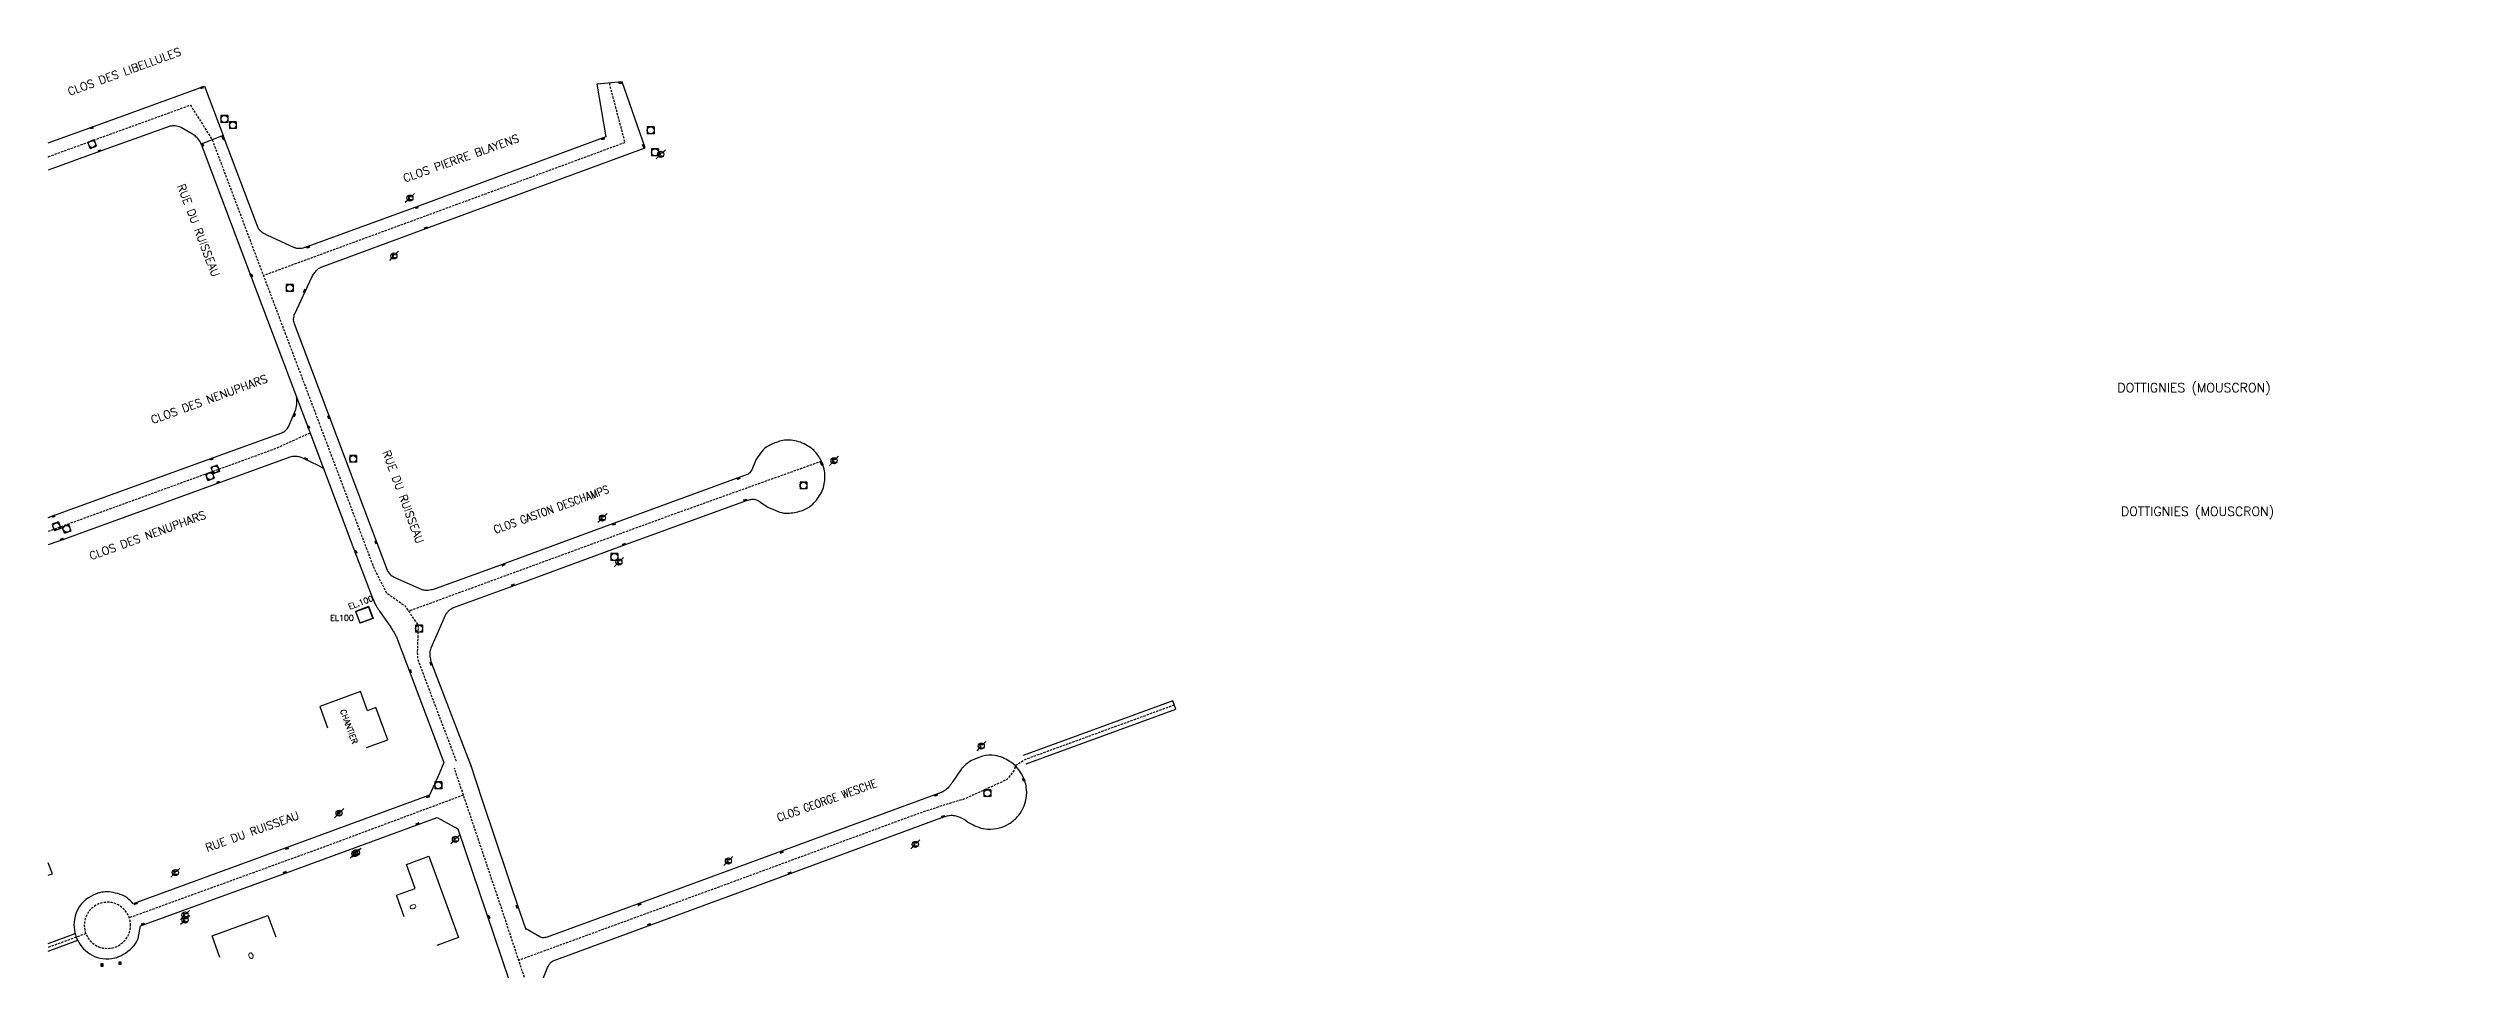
# Model space of a CAD drawing. Header units: millimetres. Extents: x 75999 to 76986, y 158000 to 158837.
# Drawn here: x 76000 to 76528, y 158636 to 158837 of the extents above; entities that cross this region are included whole.
import ezdxf
from ezdxf.enums import TextEntityAlignment as Align

# ---------------------------------------------------------------- set-up
doc = ezdxf.new("R2010")
doc.units = ezdxf.units.MM
doc.linetypes.add('DASHED', pattern=[0.75, 0.5, -0.25])
doc.layers.get('0').update_dxf_attribs({"linetype": 'CONTINUOUS'})
for name, color, linetype in [('W0001', 6, 'DASHED'), ('W0008', 7, 'CONTINUOUS'), ('W0100', 7, 'CONTINUOUS'), ('W0330', 7, 'CONTINUOUS'), ('W0400', 7, 'CONTINUOUS'), ('W0420', 7, 'CONTINUOUS'), ('W0471', 7, 'CONTINUOUS'), ('W0980', 7, 'CONTINUOUS'), ('W0984', 7, 'CONTINUOUS'), ('W0989', 7, 'CONTINUOUS'), ('W0991', 7, 'CONTINUOUS')]:
    doc.layers.add(name, color=color, linetype=linetype)
doc.styles.get("Standard").update_dxf_attribs({"font": 'romans.shx', "width": 0.85})

# ---------------------------------------------------------------- blocks, each defined once
blk = doc.blocks.new('T400')
for p, q in [((-0.15, 0.3), (0.15, 0.3)), ((-0.15, -0.25), (-0.15, 0.3)), ((-0.15, 0.15), (0.15, 0.15)), ((-0.15, 0), (0.15, 0)), ((0.15, 0.3), (0.15, -0.25)), ((-0.15, -0.15), (0.15, -0.15)), ((-0.15, -0.25), (-0.15, -0.3)), ((-0.15, -0.3), (0.15, -0.3)), ((0.15, -0.3), (0.15, -0.25))]:
    blk.add_line(p, q)
blk = doc.blocks.new('T420')
for p, q in [((0.75, 0.75), (-0.75, 0.75)), ((-0.75, 0.75), (-0.75, -0.75)), ((0.75, 0.75), (0.75, -0.75)), ((0.75, -0.75), (-0.75, -0.75))]:
    blk.add_line(p, q)
blk.add_ellipse((0, 0), major_axis=(-0.53, 0.53), ratio=1, start_param=3.926991, end_param=10.210176)
blk = doc.blocks.new('T471')
for p, q in [((-0.333334, 0.333334), (-0.333334, -0.333334)), ((-0.333334, 0.333334), (0.333334, 0.333334)), ((-0.333334, 0), (0, 0)), ((0.500001, 0.500001), (1.000002, 1.000002)), ((-0.500001, -0.500001), (-1.000002, -1.000002)), ((-0.333334, -0.333334), (0.333334, -0.333334))]:
    blk.add_line(p, q)
blk.add_ellipse((0, 0), major_axis=(0.471405, 0.471405), ratio=1, start_param=5.4977871438, end_param=11.780972451)
blk = doc.blocks.new('t330o')
at = {"color": 0, "linetype": 'Continuous'}
for p, q in [((0.25, -0.25), (-0.25, 0.25)), ((-0.25, -0.25), (0.25, 0.25)), ((-0.25, 0.25), (-0.25, -0.25)), ((0.25, 0.25), (-0.25, 0.25)), ((0.25, -0.25), (0.25, 0.25)), ((-0.25, -0.25), (0.25, -0.25)), ((-0.25, -0.25), (-0.25, -0.25))]:
    blk.add_line(p, q, dxfattribs=at)

msp = doc.modelspace()

# ---------------------------------------------------------------- linework, layer by layer
at = {"layer": 'W0001', "flags": 128}
for points in [[(76122.69, 158829.9), (76122.7, 158829.68), (76126.08, 158816.86), (76103.4, 158808.49), (76047.04, 158787.77)], [(76000, 158813.79), (76031.06, 158825.08), (76035.84, 158817.47)], [(76035.84, 158817.47), (76036.47, 158815.8), (76042.76, 158799.1), (76055.04, 158766.57), (76071.09, 158724.07), (76071.24, 158723.69), (76073.92, 158718.43), (76078.03, 158715.5), (76080.88, 158711.23), (76080.69, 158705.58), (76080.72, 158703.98), (76083.75, 158695.95), (76089.27, 158681.35)], [(76057.24, 158753.32), (76049.4, 158749.8), (76000, 158731.82)], [(76169.08, 158747.15), (76136.79, 158735.58), (76078.8, 158714.35)], [(76246.25, 158693.82), (76223.3, 158685.43), (76213.54, 158681.87), (76211.51, 158680.51), (76211.25, 158679.58), (76209.65, 158677.54), (76203.82, 158674.85), (76200.11, 158673.18), (76197.3, 158672.4), (76190.2, 158670.06), (76148.49, 158654.68), (76102.88, 158637.99)], [(76528.44, 158169.5), (76523.89, 158189.99), (76523.26, 158195.02), (76522.3, 158199.46), (76521.45, 158202.2), (76520.42, 158205.21), (76519.16, 158208.08), (76517.81, 158210.69), (76515.97, 158213.38), (76513.27, 158216.53), (76506.66, 158222.95), (76493.11, 158235.84), (76484.21, 158244.65), (76472.57, 158255.47), (76457.85, 158268.76), (76444.45, 158280.8), (76439.51, 158284.89), (76436.05, 158287.4), (76431.82, 158289.47), (76428.05, 158290.91), (76424.41, 158292.08), (76420.14, 158292.84), (76416.23, 158293.33), (76412.9, 158293.65), (76409.84, 158293.69), (76405.93, 158293.29), (76402.07, 158292.66), (76396.67, 158291.22), (76388.61, 158288.9), (76380.64, 158286.43), (76371.46, 158283.59), (76363.81, 158281.5), (76356.03, 158279.59), (76349.09, 158278.14), (76342.56, 158276.89), (76335.48, 158275.72), (76327.75, 158274.65), (76322.55, 158274.09), (76318.54, 158273.99), (76314.81, 158274.37), (76310.85, 158275.16), (76307.36, 158276.51), (76303.68, 158278.79), (76300.32, 158281.82), (76297.57, 158284.89), (76295.15, 158288.43), (76292.82, 158292.02), (76290.21, 158296.95), (76282.59, 158311.01), (76274.21, 158327.35), (76261.8, 158351.28), (76251.35, 158371.95), (76249.25, 158375.96), (76247.3, 158379.5), (76245.15, 158382.62), (76242.59, 158386.21), (76239.75, 158389.74), (76236.76, 158393.01), (76222.85, 158406.08), (76223.71, 158410.22), (76224.72, 158414.27), (76229.19, 158424.11), (76235.25, 158438.15), (76237.86, 158444.82), (76236.01, 158450.04), (76232.69, 158454.96), (76227.26, 158462.45), (76215.68, 158478.79), (76193.57, 158509.78), (76175.93, 158534.62), (76173.11, 158537.44), (76170.83, 158540.13), (76166.92, 158545.6), (76133.83, 158591.92), (76104.56, 158632.94), (76098.5, 158651.21), (76088.8, 158680.02)], [(76090.78, 158674.13), (76059.82, 158662.6), (76017.69, 158647.28)], [(76008.2, 158643.82), (76000, 158640.81)]]:
    msp.add_lwpolyline(points, dxfattribs=at)
msp.add_lwpolyline([(76017.97, 158645.64), (76017.94, 158646.14), (76017.87, 158646.63), (76017.75, 158647.11), (76017.58, 158647.57), (76017.37, 158648.02), (76017.12, 158648.45), (76016.82, 158648.85), (76016.49, 158649.21), (76016.12, 158649.55), (76015.72, 158649.84), (76015.3, 158650.1), (76014.85, 158650.31), (76014.38, 158650.48), (76013.9, 158650.6), (76013.41, 158650.67), (76012.91, 158650.7), (76012.42, 158650.67), (76011.93, 158650.6), (76011.45, 158650.48), (76010.98, 158650.31), (76010.53, 158650.1), (76010.11, 158649.84), (76009.71, 158649.55), (76009.34, 158649.21), (76009.01, 158648.85), (76008.71, 158648.45), (76008.46, 158648.02), (76008.24, 158647.57), (76008.08, 158647.11), (76007.96, 158646.63), (76007.88, 158646.14), (76007.86, 158645.64), (76007.88, 158645.14), (76007.96, 158644.65), (76008.08, 158644.17), (76008.24, 158643.71), (76008.46, 158643.26), (76008.71, 158642.83), (76009.01, 158642.43), (76009.34, 158642.07), (76009.71, 158641.73), (76010.11, 158641.44), (76010.53, 158641.18), (76010.98, 158640.97), (76011.45, 158640.8), (76011.93, 158640.68), (76012.42, 158640.61), (76012.91, 158640.59), (76013.41, 158640.61), (76013.9, 158640.68), (76014.38, 158640.8), (76014.85, 158640.97), (76015.3, 158641.18), (76015.72, 158641.44), (76016.12, 158641.73), (76016.49, 158642.07), (76016.82, 158642.43), (76017.12, 158642.83), (76017.37, 158643.26), (76017.58, 158643.71), (76017.75, 158644.17), (76017.87, 158644.65), (76017.94, 158645.14), (76017.97, 158645.64)], close=True, dxfattribs=at)
at = {"layer": 'W0008', "flags": 128}
for points in [[(76000, 158816.79), (76009.05, 158820.1), (76034.16, 158829.25), (76038.27, 158818.39)], [(76213.87, 158680.94), (76246.59, 158692.91), (76245.9, 158694.74), (76213.22, 158682.8)], [(76092.15, 158681.29), (76094.92, 158672.83), (76103.1, 158648.54), (76104.4, 158644.72)], [(76085.45, 158678.75), (76083.38, 158674.09), (76052.63, 158662.81), (76021.32, 158651.35), (76018.52, 158650.38), (76018.24, 158650.71), (76017.94, 158651.03), (76017.62, 158651.32), (76017.29, 158651.6), (76017.04, 158651.79), (76016.77, 158651.96), (76016.5, 158652.1), (76016.21, 158652.23), (76015.71, 158652.42), (76015.21, 158652.58), (76014.7, 158652.71), (76014.18, 158652.83), (76013.75, 158652.9), (76013.31, 158652.94), (76012.86, 158652.96), (76012.42, 158652.96), (76012.01, 158652.93), (76011.61, 158652.86), (76011.21, 158652.77), (76010.82, 158652.65), (76010.3, 158652.45), (76009.79, 158652.22), (76009.29, 158651.96), (76008.81, 158651.68), (76008.23, 158651.27), (76007.69, 158650.8), (76007.21, 158650.27), (76006.78, 158649.69), (76006.41, 158649.04), (76006.1, 158648.36), (76005.87, 158647.64), (76005.71, 158646.91), (76005.64, 158646.35), (76005.61, 158645.78), (76005.63, 158645.21), (76005.69, 158644.64), (76005.79, 158644.09), (76005.94, 158643.54), (76006.12, 158643.01), (76006.35, 158642.49), (76006.64, 158641.96), (76006.96, 158641.45), (76007.32, 158640.97), (76007.72, 158640.51), (76008.14, 158640.11), (76008.59, 158639.74), (76009.07, 158639.41), (76009.57, 158639.11), (76010.13, 158638.85), (76010.72, 158638.63), (76011.33, 158638.47), (76011.95, 158638.37), (76012.59, 158638.32), (76013.24, 158638.32), (76013.88, 158638.39), (76014.51, 158638.51), (76014.98, 158638.64), (76015.44, 158638.8), (76015.88, 158639), (76016.3, 158639.24), (76016.85, 158639.58), (76017.37, 158639.96), (76017.87, 158640.37), (76018.35, 158640.8), (76018.75, 158641.23), (76019.1, 158641.7), (76019.39, 158642.2), (76019.64, 158642.73), (76020.19, 158645.51), (76052.42, 158657.28), (76085.01, 158669.22), (76089.57, 158666.77), (76095.78, 158648.46), (76100.8, 158633.55)], [(76000, 158641.68), (76005.85, 158643.83)], [(76000, 158640.01), (76006.42, 158642.36)]]:
    msp.add_lwpolyline(points, dxfattribs=at)
for points in [[(76092.44, 158680.41), (76092.15, 158681.29), (76083.96, 158702.69, -0.019057), (76083.76, 158703.25, -0.033116), (76083.67, 158703.58, -0.017431), (76083.5, 158704.67, -0.044513), (76083.49, 158705.11, -0.036942), (76083.58, 158705.83, -0.051537), (76083.74, 158706.34), (76086.88, 158713.49, -0.058841), (76087.19, 158714.03, -0.051739), (76087.68, 158714.56, -0.046571), (76088.31, 158715.01, -0.045662), (76089.02, 158715.34), (76104.25, 158720.86), (76127.64, 158729.44), (76152.1, 158738.38, -0.013489), (76152.29, 158738.44, -0.003273), (76153.1, 158738.68, -0.035604), (76153.82, 158738.84, -0.050228), (76154.35, 158738.86, -0.075845), (76154.88, 158738.74, -0.063251), (76155.44, 158738.44), (76156.58, 158737.64, 0.044307), (76157.67, 158737, 0.022505), (76159.96, 158736.05, 0.100971), (76161.7, 158735.8, 0.058883), (76164.64, 158736.31, 0.10629), (76166.87, 158737.53, 0.084878), (76168.88, 158739.98, 0.108137), (76169.82, 158742.97, 0.102559), (76169.44, 158746.25, 0.086626), (76168.07, 158748.8, 0.09317), (76166.04, 158750.57, 0.094635), (76162.82, 158751.73, 0.112658), (76159.94, 158751.53, 0.054232), (76157.27, 158750.39, 0.101462), (76156.08, 158749.37, 0.021892), (76154.88, 158747.66, 0.051282), (76154.48, 158746.86), (76154.02, 158745.64, -0.036076), (76153.84, 158745.26, -0.030087), (76153.57, 158744.84, -0.06828), (76153.21, 158744.46, -0.079779), (76152.82, 158744.24), (76124.17, 158733.74), (76097.25, 158723.87), (76084.6, 158719.28, -0.022517), (76083.72, 158719.01, -0.030776), (76083.05, 158718.88, -0.077008), (76082.39, 158718.89, -0.060105), (76081.58, 158719.13), (76075.97, 158721.59), (76075.08, 158722.09), (76074.2, 158723.24), (76070.65, 158732.54), (76053.81, 158777.25, -0.054196), (76053.68, 158777.75, -0.04659), (76053.65, 158778.35, -0.044791), (76053.73, 158778.93, -0.05352), (76053.88, 158779.4), (76057.64, 158787.46, -0.039908), (76057.87, 158787.88, -0.020991), (76058.41, 158788.6, -0.050997), (76059.12, 158789.32, -0.084067), (76059.65, 158789.62), (76083.39, 158798.36), (76130.51, 158815.72), (76125.46, 158830.13), (76119.92, 158829.68), (76121.93, 158818.1), (76080.98, 158802.97), (76056.77, 158794.14, -0.006252), (76056.36, 158793.99, -0.004103), (76055.73, 158793.79, -0.054322), (76055.2, 158793.68, -0.051537), (76054.62, 158793.69, -0.030447), (76054.14, 158793.77, -0.048804), (76053.85, 158793.87), (76047.84, 158796.64, -0.024284), (76047.14, 158797, -0.028761), (76046.59, 158797.37, -0.077749), (76046.12, 158797.85, -0.064236), (76045.74, 158798.57), (76038.27, 158818.39), (76033.41, 158816.56), (76044.45, 158787.25), (76056.94, 158754.13), (76066.84, 158727.94), (76070.68, 158717.81, 0.015525), (76071.26, 158716.41, 0.025251), (76071.69, 158715.57, 0.009529), (76072.07, 158714.95, 0.010157), (76072.45, 158714.38), (76074.87, 158710.87, -0.013474), (76075.37, 158710.09, -0.013867), (76075.82, 158709.31, -0.016634), (76076.21, 158708.53, -0.017074), (76076.54, 158707.74), (76079.16, 158700.79), (76086.49, 158681.24), (76085.45, 158678.75)], [(76000, 158734.86), (76005.56, 158736.88), (76034.74, 158747.48), (76051.07, 158753.39, 0.085876), (76051.92, 158753.94, 0.078179), (76052.5, 158754.66), (76054.12, 158758.51, 0.055435), (76054.35, 158759.95, 0.04251), (76054.31, 158761.08)], [(76107.75, 158632.9), (76109.06, 158636.17, -0.033223), (76109.3, 158636.67, -0.028097), (76109.66, 158637.23, -0.059187), (76110.06, 158637.67, -0.088498), (76110.41, 158637.87), (76131.98, 158645.83), (76163.26, 158657.31), (76195.44, 158669.22, -0.005762), (76195.67, 158669.3, -0.001967), (76196.35, 158669.53, -0.073751), (76197.36, 158669.71, -0.068099), (76198.47, 158669.59, -0.030944), (76199.34, 158669.32, -0.042189), (76199.94, 158669.02, -0.003867), (76200.49, 158668.69, -0.018324), (76200.6, 158668.62), (76201.24, 158668.16, 0.044658), (76201.81, 158667.82, 0.015751), (76203.5, 158667.08, 0.090145), (76205.38, 158666.69, 0.06461), (76208.04, 158666.97, 0.080939), (76210.06, 158667.82, 0.07191), (76211.95, 158669.42, 0.059322), (76212.98, 158670.89, 0.053811), (76213.71, 158672.73, 0.095373), (76213.93, 158675.38, 0.084085), (76213.12, 158678.27, 0.072662), (76211.89, 158680.11, 0.070617), (76210.15, 158681.57, 0.094424), (76207.02, 158682.78, 0.118198), (76204.32, 158682.63, 0.036892), (76202.04, 158681.76, 0.06849), (76200.93, 158681.04, 0.011509), (76199.9, 158680.11, 0.055382), (76199.71, 158679.88), (76197.69, 158676.88, -0.019365), (76197.25, 158676.27, -0.022687), (76196.82, 158675.78, -0.038924), (76196.43, 158675.43, -0.027869), (76195.83, 158675.01, -0.009089), (76195.37, 158674.75, -0.038671), (76195.26, 158674.7), (76158.95, 158661.32), (76127.05, 158649.59), (76109.67, 158643.26, -0.025939), (76108.89, 158643.01, -0.038847), (76108.34, 158642.92, -0.077816), (76107.88, 158642.95, -0.079609), (76107.47, 158643.12), (76104.38, 158644.96)]]:
    msp.add_lwpolyline(points, format="xyb", dxfattribs=at)
at = {"layer": 'W0008'}
for points in [[(76033.41, 158816.56, 0.105071), (76032.67, 158817.77, 0.05963), (76031.87, 158818.47), (76029.04, 158820.2, 0.084882), (76027.71, 158820.52, 0.065668), (76026.65, 158820.45), (76010.78, 158814.75), (76000, 158810.82)], [(76060.18, 158745.56), (76059.13, 158746.19), (76055.66, 158747.85, 0.102159), (76054.03, 158748.21, 0.073878), (76052.83, 158748.05), (76003.57, 158730.15), (76000, 158728.85)]]:
    msp.add_lwpolyline(points, format="xyb", dxfattribs=at)
at = {"layer": 'W0100'}
msp.add_lwpolyline([(76067.21, 158714.32), (76068.14, 158711.78), (76070.95, 158712.83), (76070.02, 158715.36), (76067.21, 158714.32)], dxfattribs=at)
at = {"layer": 'W0100', "flags": 128}
msp.add_lwpolyline([(76070.12, 158715.31), (76071.03, 158712.78), (76068.2, 158711.75), (76067.28, 158714.29)], close=True, dxfattribs=at)
for points in [[(76069.55, 158684.52), (76074.24, 158686.25), (76071.65, 158693.27), (76069.8, 158692.59), (76068.27, 158696.77), (76059.37, 158693.53), (76061.08, 158688.84)], [(76077.84, 158647.51), (76076.13, 158652.21), (76080.26, 158653.72), (76078.34, 158658.98), (76083.18, 158660.75), (76089.68, 158642.98), (76084.99, 158641.25)], [(76000, 158656.59), (76000.88, 158656.91), (76000, 158659.32)], [(76037.53, 158638.64), (76035.81, 158643.34), (76048.02, 158647.8), (76049.74, 158643.11)]]:
    msp.add_lwpolyline(points, dxfattribs=at)

# ---------------------------------------------------------------- block references
at = {"layer": 'W0330'}
for p in [(76063.55, 158670.46), (76011.73, 158636.95), (76015.68, 158637.36)]:
    msp.add_blockref('t330o', p, dxfattribs=at)
at = {"layer": 'W0400'}
for p, rotation in [((76033.57, 158828.88), 110.0169956885161), ((76125.16, 158829.96), 94.7157071463287), ((76009.5, 158820.11), 110.0169956885161), ((76011.22, 158815.08), 289.7251132916074), ((76033.7, 158816.36), 203.5845950401592), ((76038.26, 158817.87), 20.51455114712244), ((76121.3, 158817.7), 110.2690154419008), ((76130.19, 158816.17), 19.32200460179075), ((76080.57, 158802.67), 110.0495979487607), ((76082.58, 158798.22), 110.1987234201823), ((76056.82, 158794), 289.8028647869954), ((76044.4, 158787.8), 20.64341082763166), ((76056.04, 158784.39), 155.0493782418009), ((76053.77, 158757.22), 157.0985000512696), ((76061.36, 158756.77), 200.6405960878684), ((76056.9, 158754.67), 20.66727884489868), ((76035.69, 158747.65), 109.8937471093315), ((76056.34, 158747.69), 244.4821528861802), ((76169.13, 158746.64), 21.54047998680209), ((76037.16, 158742.56), 289.8062403212007), ((76150.92, 158743.39), 290.1246504679943), ((76001.12, 158735.11), 109.9184423455594), ((76152.39, 158738.62), 287.1191316527388), ((76002.96, 158730.09), 109.9184423455594), ((76071.68, 158729.41), 200.883336441356), ((76123.68, 158733.41), 110.1538043440494), ((76125.92, 158728.97), 110.1455009681951), ((76067.23, 158727.33), 200.756935344069), ((76099.48, 158724.52), 290.1538043439967), ((76101.65, 158720.08), 109.922934789876), ((76083.72, 158702.91), 20.63995264823018), ((76079.15, 158701.24), 20.62182104780079), ((76213.28, 158677.48), 200.2842650150149), ((76083.03, 158673.81), 109.9518018066887), ((76194.13, 158674.12), 110.2294016361117), ((76080.78, 158667.83), 110.2744777912877), ((76195.65, 158669.45), 289.267894573079), ((76052.2, 158662.49), 110.0973970938023), ((76160.35, 158661.67), 290.2294016361302), ((76051.76, 158657.2), 109.8416299710778), ((76162.15, 158657.06), 110.1492843851211), ((76019.06, 158650.41), 289.8399093724423), ((76102.53, 158649.75), 18.62083108642432), ((76129.26, 158650.24), 290.1853119837036), ((76020.66, 158645.84), 290.0560323462016), ((76096.29, 158647.43), 198.5989818378706), ((76131.42, 158645.79), 109.9909075023809)]:
    msp.add_blockref('T400', p, dxfattribs=dict(at, rotation=rotation))
at = {"layer": 'W0420'}
for p in [(76038.49, 158822.05), (76040.35, 158820.68), (76131.74, 158819.55), (76132.69, 158814.74), (76052.78, 158785.07), (76066.66, 158747.68), (76165.15, 158741.85), (76123.77, 158726.23), (76081.05, 158710.55), (76085.26, 158676.26), (76085.28, 158676.26), (76205.37, 158674.56)]:
    msp.add_blockref('T420', p, dxfattribs=at)
for p, rotation in [((76009.57, 158816.55), 200.04490248919), ((76035.37, 158743.9), 199.8062403212007), ((76036.51, 158745.37), 19.89374710933149), ((76001.77, 158732.92), 19.91844234555947), ((76004.02, 158732.37), 199.8062403212007)]:
    msp.add_blockref('T420', p, dxfattribs=dict(at, rotation=rotation))
at = {"layer": 'W0471'}
for p in [(76133.94, 158814.31), (76079.07, 158804.73), (76075.58, 158792.09), (76171.84, 158747.26), (76121.19, 158734.73), (76124.78, 158725.1), (76204.03, 158684.84), (76063.59, 158670.18), (76089.03, 158664.47), (76067.03, 158661.35), (76067.39, 158661.52), (76148.73, 158659.71), (76189.6, 158663.34), (76027.78, 158657.18), (76029.9, 158647.9), (76029.92, 158646.79)]:
    msp.add_blockref('T471', p, dxfattribs=at)

# ---------------------------------------------------------------- texts
at = {"layer": 'W0980'}
for p in [(76469.25, 158763.13), (76470.03, 158736.05)]:
    msp.add_text('DOTTIGNIES (MOUSCRON)', height=2, dxfattribs=at).set_placement(p, align=Align.MIDDLE)
at = {"layer": 'W0984'}
msp.add_text('EL100', height=1.25, dxfattribs=at).set_placement((76064.22, 158712.9), align=Align.MIDDLE)
for s, rotation, p in [('EL.100', 20.3636, (76068.3, 158716.27)), ('CHANTIER', 290.2338, (76065.74, 158689.13))]:
    msp.add_text(s, height=1.25, rotation=rotation, dxfattribs=at).set_placement(p, align=Align.MIDDLE)
at = {"layer": 'W0989'}
for s, rotation, p in [('CLOS DES LIBELLULES', 19.995, (76016.61, 158832.4)), ('CLOS DES NENUPHARS', 19.995, (76035.17, 158760.74)), ('CLOS DES NENUPHARS', 19.995, (76021.7, 158730.95)), ('RUE DU RUISSEAU', 19.8, (76044.58, 158666.16))]:
    msp.add_text(s, height=1.75, rotation=rotation, dxfattribs=at).set_placement(p, align=Align.MIDDLE)
for s, rotation, p in [('CLOS PIERRE BLAYENS', 19.5342, (76077.96, 158808.16)), ('RUE DU RUISSEAU', 291, (76028.16, 158807.43)), ('RUE DU RUISSEAU', 290.3924, (76073.05, 158749.15))]:
    msp.add_text(s, height=1.75, rotation=rotation, dxfattribs=at).set_placement(p)
at = {"layer": 'W0989', "width": 0.85}
for s, rotation, p in [('CLOS GASTON DESCHAMPS', 19.8306, (76097.79, 158731.3)), ('CLOS GEORGE WESCHE', 19.6079, (76159.74, 158668.3))]:
    msp.add_text(s, height=1.75, rotation=rotation, dxfattribs=at).set_placement(p)
at = {"layer": 'W0991'}
for rotation, p in [(290.1704, (76079.75, 158649.7)), (20.0836, (76044.32, 158639))]:
    msp.add_text('O', height=1.25, rotation=rotation, dxfattribs=at).set_placement(p, align=Align.MIDDLE)

doc.saveas('drawing.dxf')
